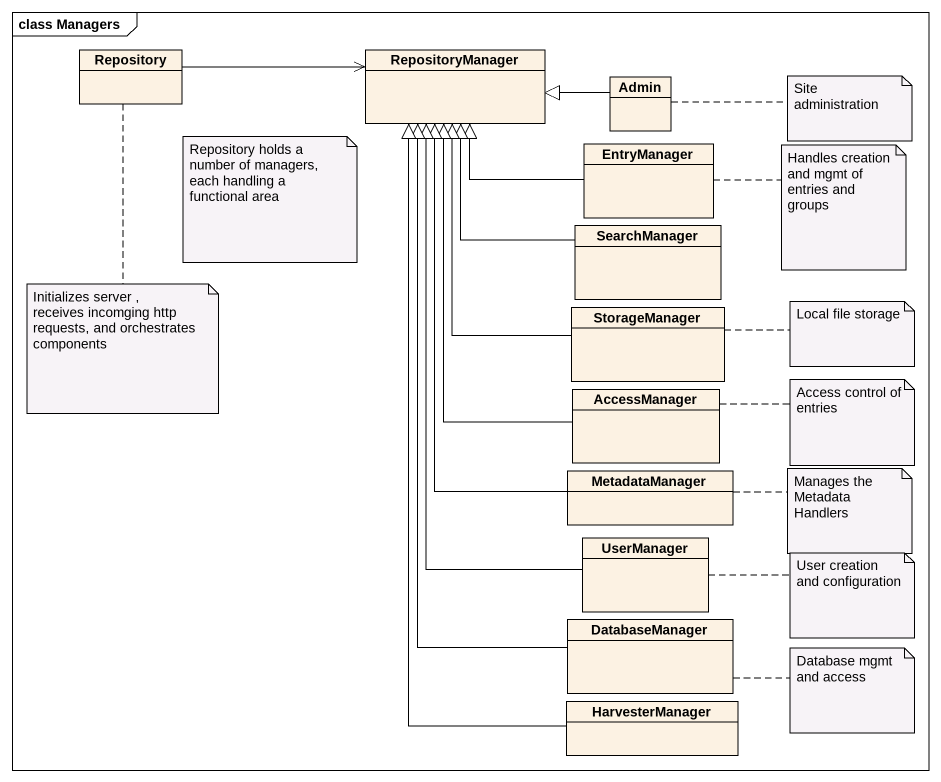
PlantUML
@startuml
mainframe class Managers
hide circle
hide empty members
class Repository
class RepositoryManager
class Admin
class EntryManager
class SearchManager
class StorageManager
class AccessManager
class MetadataManager
class UserManager
class DatabaseManager
class HarvesterManager
Repository -right-> RepositoryManager
Admin -left-|> RepositoryManager
EntryManager -left-|> RepositoryManager
SearchManager -up-|> RepositoryManager
StorageManager -up-|> RepositoryManager
AccessManager -up-|> RepositoryManager
MetadataManager -up-|> RepositoryManager
UserManager -up-|> RepositoryManager
DatabaseManager -up-|> RepositoryManager
HarvesterManager -up-|> RepositoryManager
note right of Admin : Site administration
note as N2
  Repository holds a number of managers, each handling a functional area
end note
note right of EntryManager : Handles creation and mgmt of entries and groups
note bottom of Repository
  Initializes server ,
  receives incomging http requests, and orchestrates components
end note
note right of StorageManager : Local file storage
note right of AccessManager : Access control of entries
note right of MetadataManager : Manages the MetadataHandlers
note right of UserManager : User creation and configuration
note right of DatabaseManager : Database mgmt and access
@enduml
